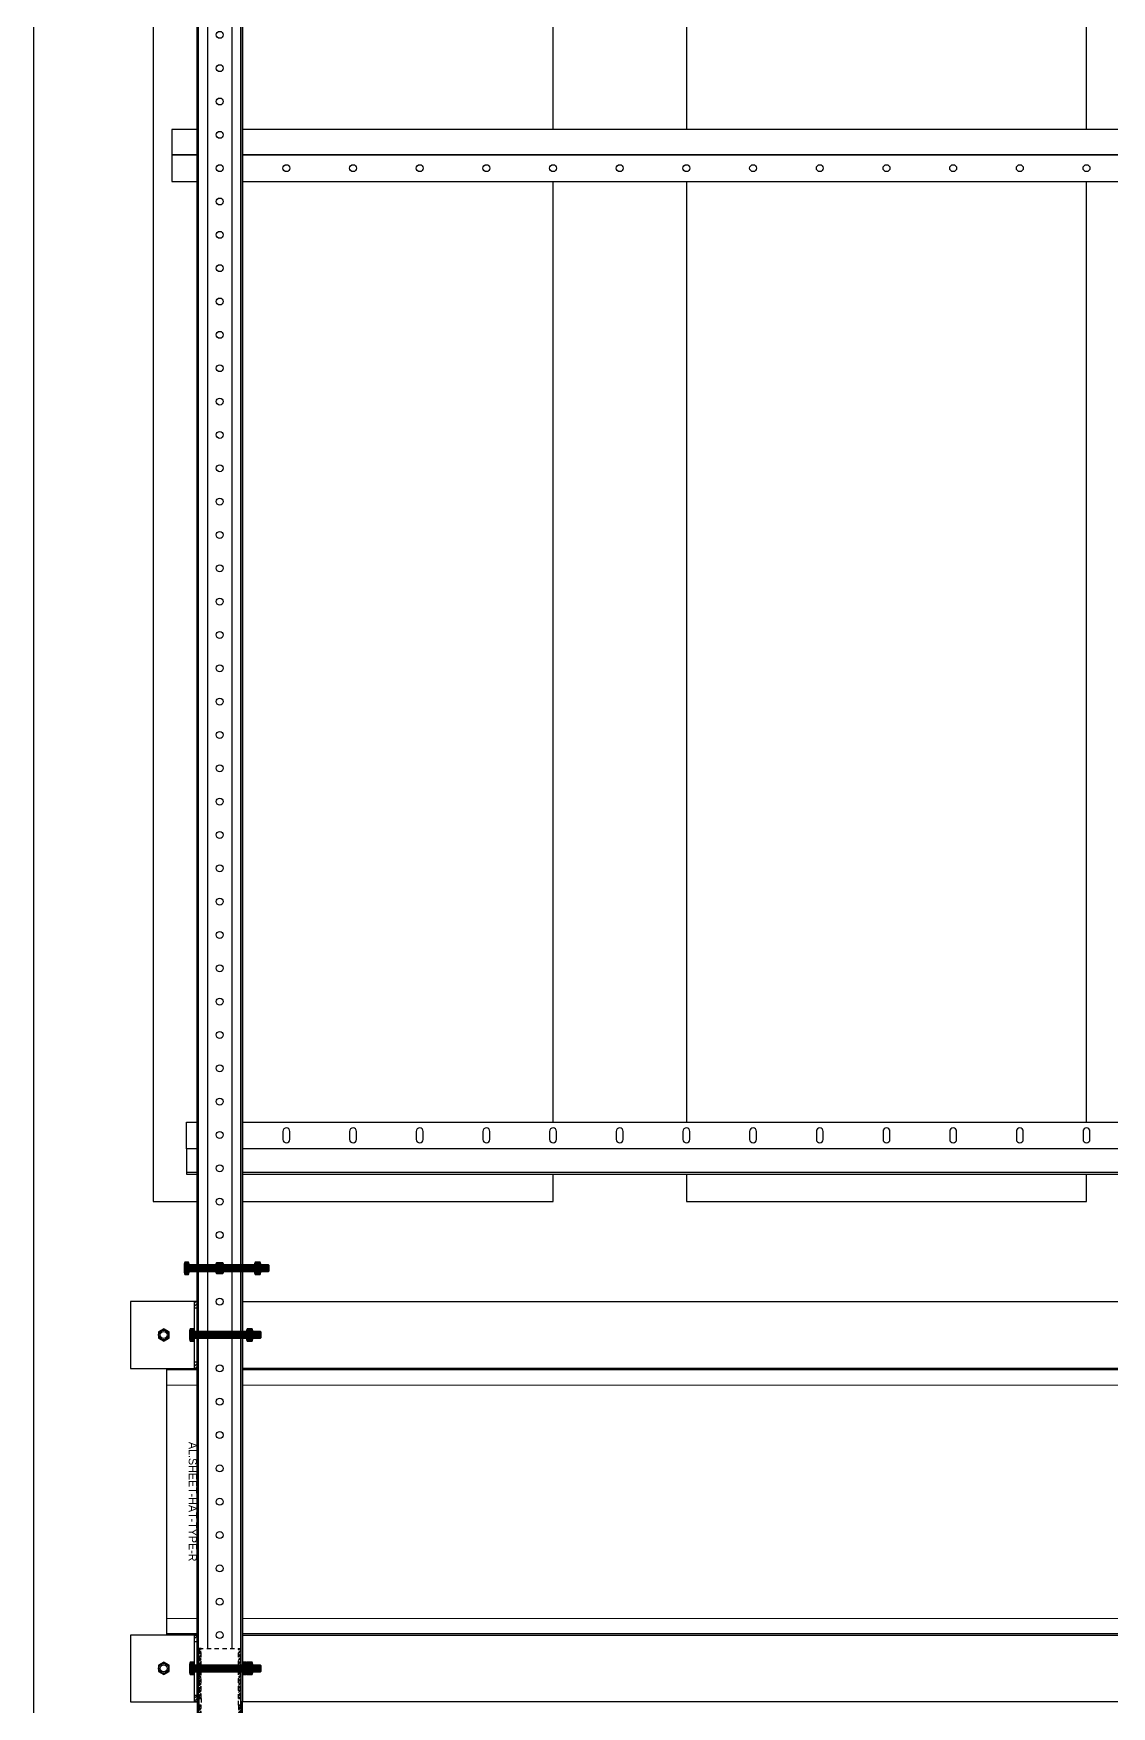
# Model space of a CAD drawing. Header units: millimetres. Extents: x -962357 to -591296, y -223672 to 59420.
# Drawn here: x -791820 to -791011, y -174598 to -173343 of the extents above; entities that cross this region are included whole.
import ezdxf
from ezdxf.enums import TextEntityAlignment as Align

# ---------------------------------------------------------------- set-up
doc = ezdxf.new("R2010")
doc.units = ezdxf.units.MM
doc.linetypes.add('TA_HL_000.90000', pattern=[5.85, 3.195, -2.655])
for name, color, linetype in [('000 - H A T C H', 8, 'Continuous'), ('000 - WIPEOUT', 250, 'Continuous'), ('001 - ASCESSORIES', 251, 'Continuous'), ('A04_TUBE SERIES', 2, 'Continuous'), ('A11_ALU.SOLID SHEET', 2, 'Continuous')]:
    doc.layers.add(name, color=color, linetype=linetype)
doc.layers.add('A-GLAZ-CURT', color=2, linetype='Continuous', lineweight=9)
pattern_1 = [(135, (45431.8018, -77824.1695), (-1.325825215, -1.325825215), []), (135, (45431.8018, -77823.2856), (-1.325825215, -1.325825215), [])]
pattern_2 = [(110, (-0.5, 0), (-0.939693, -0.34202), []), (110, (-0.2012, 0.6409), (-0.939693, -0.34202), [1.25, -0.25, 0, -0.25])]

# ---------------------------------------------------------------- blocks, each defined once
blk = doc.blocks.new('*U4634')
at = {"layer": 'A11_ALU.SOLID SHEET', "color": 0}
blk.add_lwpolyline([(1290, -98.8), (1290, 98.8), (0, 98.8), (0, -98.8)], close=True, dxfattribs=at)
at = {"layer": 'Defpoints', "color": 250}
blk.add_point((0, 0), dxfattribs=at)
blk.add_text('AL.SHEET-HAT-TYPE-R', height=6, rotation=270, dxfattribs=at).set_placement((15, 0), align=Align.BOTTOM_CENTER)
blk = doc.blocks.new('*U4637')
blk.add_attdef('EXTR.OVL-LENGTH_', (-25, -59.1), '', height=5)
blk.add_wipeout([(-25, 0), (25, 0), (25, 7015), (-25, 7015)]).dxf.layer = '000 - WIPEOUT'
at = {"layer": 'A04_TUBE SERIES', "color": 0}
blk.add_lwpolyline([(-25, 0), (25, 0), (25, 7015), (-25, 7015)], close=True, dxfattribs=at)
blk = doc.blocks.new('*U4870')
at = {"color": 3}
for points in [[(-875, 950), (875, 950), (875, 650), (-875, 650)], [(-875, 550), (875, 550), (875, 250), (-875, 250)]]:
    blk.add_wipeout(points, dxfattribs=at).dxf.layer = '000 - WIPEOUT'
at = {"layer": 'A11_ALU.SOLID SHEET', "color": 0, "linetype": 'ByBlock'}
for points in [[(-875, 650), (875, 650), (875, 950), (-875, 950)], [(-875, 250), (875, 250), (875, 550), (-875, 550)]]:
    blk.add_lwpolyline(points, close=True, dxfattribs=at)
blk = doc.blocks.new('*U4896')
at = {"linetype": 'ByBlock'}
blk.add_wipeout([(3500, 0), (2400, 0), (2400, 39), (3500, 39)], dxfattribs=at).dxf.layer = '001 - ASCESSORIES'
at = {"color": 1, "linetype": 'ByBlock'}
blk.add_lwpolyline([(2400, 20), (3500, 20), (3500, 39), (2400, 39)], close=True, dxfattribs=at)
for points in [[(2827.6, 7), (2827.6, 13, 1), (2822.4, 13), (2822.4, 7, 1)], [(2877.6, 7), (2877.6, 13, 1), (2872.4, 13), (2872.4, 7, 1)], [(2927.6, 7), (2927.6, 13, 1), (2922.4, 13), (2922.4, 7, 1)], [(2977.6, 7), (2977.6, 13, 1), (2972.4, 13), (2972.4, 7, 1)], [(3027.6, 7), (3027.6, 13, 1), (3022.4, 13), (3022.4, 7, 1)], [(3077.6, 7), (3077.6, 13, 1), (3072.4, 13), (3072.4, 7, 1)], [(3127.6, 7), (3127.6, 13, 1), (3122.4, 13), (3122.4, 7, 1)], [(3177.6, 7), (3177.6, 13, 1), (3172.4, 13), (3172.4, 7, 1)], [(3227.6, 7), (3227.6, 13, 1), (3222.4, 13), (3222.4, 7, 1)], [(3277.6, 7), (3277.6, 13, 1), (3272.4, 13), (3272.4, 7, 1)], [(3327.6, 7), (3327.6, 13, 1), (3322.4, 13), (3322.4, 7, 1)], [(3377.6, 7), (3377.6, 13, 1), (3372.4, 13), (3372.4, 7, 1)], [(3427.6, 7), (3427.6, 13, 1), (3422.4, 13), (3422.4, 7, 1)], [(3477.6, 7), (3477.6, 13, 1), (3472.4, 13), (3472.4, 7, 1)]]:
    blk.add_lwpolyline(points, format="xyb", close=True, dxfattribs=at)
at = {"layer": '001 - ASCESSORIES'}
blk.add_lwpolyline([(2400, 37.8), (3500, 37.8), (3500, 39), (2400, 39)], close=True, dxfattribs=at)
at = {"layer": '001 - ASCESSORIES', "color": 1, "linetype": 'ByBlock'}
blk.add_lwpolyline([(3500, 0), (2400, 0), (2400, 20), (3500, 20)], close=True, dxfattribs=at)
blk = doc.blocks.new('*U4897')
at = {"linetype": 'ByBlock'}
blk.add_wipeout([(2400, -39), (3536, -39), (3536, 0), (2400, 0)], dxfattribs=at).dxf.layer = '000 - WIPEOUT'
at = {"layer": '001 - ASCESSORIES', "color": 1, "linetype": 'ByBlock'}
blk.add_lwpolyline([(3536, 0), (2400, 0), (2400, -20), (3536, -20)], close=True, dxfattribs=at)
at = {"layer": '001 - ASCESSORIES', "linetype": 'ByBlock'}
blk.add_lwpolyline([(3536, -20), (2400, -20), (2400, -39), (3536, -39)], close=True, dxfattribs=at)
for centre in [(2850, -10), (2900, -10), (2950, -10), (3000, -10), (3050, -10), (3100, -10), (3150, -10), (3200, -10), (3250, -10), (3300, -10), (3350, -10), (3400, -10), (3450, -10)]:
    blk.add_circle(centre, 2.6, dxfattribs=at)
blk = doc.blocks.new('000 - ASSCESSORIES_FAMELINE_GALV.BRACKET_FITTING_U-PROFILE_CC-01_TOP_VIEW')
at = {"color": 6}
blk.add_wipeout([(1500, -17), (-1500, -17), (-1500, 17), (1500, 17)], dxfattribs=at).dxf.layer = '000 - WIPEOUT'
at = {"layer": '001 - ASCESSORIES', "color": 0, "linetype": 'ByBlock'}
for p, q in [((1500, 15.8), (-1500, 15.8)), ((1500, -15.8), (-1500, -15.8))]:
    blk.add_line(p, q, dxfattribs=at)
at = {"layer": '001 - ASCESSORIES', "color": 1}
blk.add_lwpolyline([(1500, 17), (1500, -17), (-1500, -17), (-1500, 17)], close=True, dxfattribs=at)
at = {"layer": '001 - ASCESSORIES', "color": 0, "linetype": 'ByBlock'}
for points in [[(-1500, 17), (-1500, 9), (1500, 9), (1500, 17)], [(-1500, -9), (-1500, -17), (1500, -17), (1500, -9)]]:
    blk.add_lwpolyline(points, close=True, dxfattribs=at)
at = {"layer": '001 - ASCESSORIES', "color": 1, "linetype": 'Continuous'}
for centre in [(250, 0), (275, 0), (300, 0), (325, 0), (350, 0), (375, 0), (400, 0), (425, 0), (450, 0), (475, 0), (500, 0), (525, 0), (550, 0), (575, 0), (600, 0), (625, 0), (650, 0), (675, 0), (700, 0), (725, 0), (750, 0), (775, 0), (800, 0), (825, 0), (850, 0), (875, 0), (900, 0), (925, 0), (950, 0), (975, 0), (1000, 0), (1025, 0), (1050, 0), (1075, 0), (1100, 0), (1125, 0), (1150, 0), (1175, 0), (1200, 0), (1225, 0), (1250, 0), (1275, 0), (1300, 0), (1325, 0), (1350, 0), (1375, 0), (1400, 0), (1425, 0), (1450, 0), (1475, 0), (1500, 0)]:
    blk.add_circle(centre, 2.6, dxfattribs=at)
blk = doc.blocks.new('000 - ASSCESSORIES_FAMELINE_GALV._SPICE-FOR_CC-01_TOP_VIEW')
blk.add_wipeout([(-40, 15.5), (40, 15.5), (40, -15.5), (-40, -15.5)]).dxf.layer = '000 - WIPEOUT'
at = {"layer": '000 - H A T C H'}
h = blk.add_hatch(dxfattribs=at)
h.set_pattern_fill('ANSI32', color=8, scale=5, angle=90)
h.set_pattern_definition(pattern_1)
h.paths.add_polyline_path([(-27.5, 14), (-27.5, 15.5), (-40, 15.5), (-40, 14)])
h.paths.add_polyline_path([(-2.5, 14), (-2.5, 15.5), (-22.5, 15.5), (-22.5, 14)])
h.paths.add_polyline_path([(27.5, 15.5), (27.5, 14), (40, 14), (40, 15.5)])
h.paths.add_polyline_path([(22.5, 14), (22.5, 15.5), (2.5, 15.5), (2.5, 14)])
h = blk.add_hatch(dxfattribs=at)
h.set_pattern_fill('ANSI32', color=8, scale=5, angle=90)
h.set_pattern_definition(pattern_1)
h.paths.add_polyline_path([(-27.5, -15.5), (-27.5, -14), (-40, -14), (-40, -15.5)])
h.paths.add_polyline_path([(-2.5, -15.5), (-2.5, -14), (-22.5, -14), (-22.5, -15.5)])
h.paths.add_polyline_path([(27.5, -14), (27.5, -15.5), (40, -15.5), (40, -14)])
h.paths.add_polyline_path([(22.5, -15.5), (22.5, -14), (2.5, -14), (2.5, -15.5)])
at = {"layer": '001 - ASCESSORIES', "color": 0, "linetype": 'ByBlock'}
for points in [[(-40, 15.5), (40, 15.5), (40, -15.5), (-40, -15.5)], [(-27.5, 14), (-27.5, 15.5), (-40, 15.5), (-40, 14)], [(-27.5, 15.5), (-22.5, 15.5), (-22.5, 14), (-27.5, 14)], [(-2.5, 14), (-2.5, 15.5), (-22.5, 15.5), (-22.5, 14)], [(-2.5, 15.5), (2.5, 15.5), (2.5, 14), (-2.5, 14)], [(22.5, 14), (22.5, 15.5), (2.5, 15.5), (2.5, 14)], [(22.5, 15.5), (27.5, 15.5), (27.5, 14), (22.5, 14)], [(27.5, 15.5), (27.5, 14), (40, 14), (40, 15.5)], [(-27.5, -15.5), (-27.5, -14), (-40, -14), (-40, -15.5)], [(-27.5, -14), (-22.5, -14), (-22.5, -15.5), (-27.5, -15.5)], [(-2.5, -15.5), (-2.5, -14), (-22.5, -14), (-22.5, -15.5)], [(-2.5, -14), (2.5, -14), (2.5, -15.5), (-2.5, -15.5)], [(2.5, -14), (22.5, -14), (22.5, -15.5), (2.5, -15.5)], [(22.5, -14), (27.5, -14), (27.5, -15.5), (22.5, -15.5)], [(27.5, -14), (40, -14), (40, -15.5), (27.5, -15.5)]]:
    blk.add_lwpolyline(points, close=True, dxfattribs=at)
blk = doc.blocks.new('*U4733')
at = {"layer": '001 - ASCESSORIES', "color": 0, "linetype": 'ByBlock', "rotation": 90}
blk.add_blockref('000 - ASSCESSORIES_FAMELINE_GALV._SPICE-FOR_CC-01_TOP_VIEW', (0, 0), dxfattribs=at)
blk = doc.blocks.new('*U4662')
at = {"color": 1}
for p, q in [((-3.5, 4.5), (3.5, 4.5)), ((-3.5, 0), (3.5, 0))]:
    blk.add_line(p, q, dxfattribs=at)
at = {"color": 0}
for points in [[(-2.3, 4.2, 0.249893), (-4.6, 4.2), (-4.6, 0.3, 0.249893), (-2.3, 0.3)], [(2.3, 4.2, 0.062422), (0, 4.5, 0.062422), (-2.3, 4.2), (-2.3, 0.3, 0.061692), (0, 0, 0.061692), (2.3, 0.3)], [(4.6, 4.2, 0.249893), (2.3, 4.2), (2.3, 0.3, 0.249893), (4.6, 0.3)]]:
    blk.add_lwpolyline(points, format="xyb", close=True, dxfattribs=at)
blk = doc.blocks.new('*U4707')
at = {"layer": '000 - H A T C H'}
h = blk.add_hatch(color=250, dxfattribs=at)
h.dxf.hatch_style = 1
edge = h.paths.add_edge_path()
edge.add_line((0.3, 4.6), (4.2, 4.6))
edge.add_arc((2, 3.5), 2.45, 0, 28.0609, ccw=False)
edge.add_line((4.5, 3.5), (4.5, 0))
edge.add_arc((-4.9, 0), 9.36, -0.0239, 0.0239, ccw=False)
edge.add_line((4.5, 0), (4.5, 0))
edge.add_arc((-4.9, 0), 9.36, -0.0239, 0.0239, ccw=False)
edge.add_line((4.5, 0), (4.5, -3.5))
edge.add_arc((2, -3.5), 2.45, -28.0609, 0, ccw=False)
edge.add_line((4.2, -4.6), (0.3, -4.6))
edge.add_arc((2.5, -3.5), 2.45, 180, 208.0609, ccw=False)
edge.add_line((0, -3.5), (0, 3.5))
edge.add_arc((2.5, 3.5), 2.45, 151.9391, 180, ccw=False)
at = {"layer": '001 - ASCESSORIES', "color": 0, "rotation": 270}
blk.add_blockref('*U4662', (0, 0), dxfattribs=at)
blk = doc.blocks.new('*U4682')
at = {"color": 1}
for p, q in [((-3.5, 3.5), (3.5, 3.5)), ((-3.5, 0), (3.5, 0))]:
    blk.add_line(p, q, dxfattribs=at)
at = {"color": 0}
for points in [[(-2.3, 3.2, 0.249855), (-4.6, 3.2), (-4.6, 0.3, 0.249855), (-2.3, 0.3)], [(2.3, 3.2, 0.062432), (0, 3.5, 0.062432), (-2.3, 3.2), (-2.3, 0.3, 0.061701), (0, 0, 0.061701), (2.3, 0.3)], [(4.6, 3.2, 0.249855), (2.3, 3.2), (2.3, 0.3, 0.249855), (4.6, 0.3)]]:
    blk.add_lwpolyline(points, format="xyb", close=True, dxfattribs=at)
blk = doc.blocks.new('*U4693')
at = {"layer": '000 - H A T C H'}
h = blk.add_hatch(dxfattribs=at)
h.set_pattern_fill('ANSI35', color=8, scale=4, angle=65)
h.set_pattern_definition(pattern_2)
h.paths.add_polyline_path([(0, -2.5), (44.5, -2.5), (44.5, 2.5), (0, 2.5)])
at = {"color": 8}
blk.add_line((44.5, -2.5), (44.5, 2.5), dxfattribs=at)
at = {"color": 1}
blk.add_lwpolyline([(44.5, 2.5), (0, 2.5), (0, -2.5), (44.5, -2.5), (45, -2), (45, 2)], close=True, dxfattribs=at)
blk = doc.blocks.new('*U4734')
at = {"layer": '000 - H A T C H'}
h = blk.add_hatch(color=250, dxfattribs=at)
h.dxf.hatch_style = 1
edge = h.paths.add_edge_path()
edge.add_line((-0.3, -4.6), (-3.2, -4.6))
edge.add_arc((-1, -3.5), 2.45, 180, 208.0569, ccw=False)
edge.add_line((-3.5, -3.5), (-3.5, 0))
edge.add_arc((5.9, 0), 9.36, 179.9761, 180.0239, ccw=False)
edge.add_line((-3.5, 0), (-3.5, 0))
edge.add_arc((5.9, 0), 9.36, 179.9761, 180.0239, ccw=False)
edge.add_line((-3.5, 0), (-3.5, 3.5))
edge.add_arc((-1, 3.5), 2.45, 151.9431, 180, ccw=False)
edge.add_line((-3.2, 4.6), (-0.3, 4.6))
edge.add_arc((-2.5, 3.5), 2.45, 360, 388.0569, ccw=False)
edge.add_line((0, 3.5), (0, -3.5))
edge.add_arc((-2.5, -3.5), 2.45, 331.9431, 360, ccw=False)
blk.add_blockref('*U4693', (0, 0))
at = {"layer": '001 - ASCESSORIES', "rotation": 90}
blk.add_blockref('*U4682', (0, 0), dxfattribs=at)
blk = doc.blocks.new('*U4735')
at = {"layer": '001 - ASCESSORIES', "rotation": 270}
for name, p in [('*U4734', (0, 0)), ('*U4707', (0, -37.2))]:
    blk.add_blockref(name, p, dxfattribs=at)
blk = doc.blocks.new('*U4907')
at = {"layer": '001 - ASCESSORIES'}
blk.add_lwpolyline([(2020, 17), (1500, 17), (1500, -17), (2020, -17)], close=True, dxfattribs=at)
at = {"layer": '001 - ASCESSORIES', "color": 0}
blk.add_lwpolyline([(2020, 16.2), (1500, 16.2), (1500, -16.2), (2020, -16.2)], close=True, dxfattribs=at)
at = {"layer": '001 - ASCESSORIES', "color": 0, "linetype": 'ByBlock'}
blk.add_blockref('000 - ASSCESSORIES_FAMELINE_GALV.BRACKET_FITTING_U-PROFILE_CC-01_TOP_VIEW', (0, 0), dxfattribs=at)
at = {"layer": '001 - ASCESSORIES', "linetype": 'TA_HL_000.90000', "rotation": 90}
blk.add_blockref('*U4733', (1500, 0), dxfattribs=at)
blk.add_blockref('*U4735', (1475, 17))
blk = doc.blocks.new('*U4663')
at = {"layer": '001 - ASCESSORIES', "color": 0}
blk.add_lwpolyline([(4.6, 0), (2.3, 4), (-2.3, 4), (-4.6, 0), (-2.3, -4), (2.3, -4)], close=True, dxfattribs=at)
at = {"layer": '001 - ASCESSORIES', "color": 8}
blk.add_circle((0, 0), 3.85, dxfattribs=at)
at = {"layer": '001 - ASCESSORIES', "color": 0}
blk.add_circle((0, 0), 2.6, dxfattribs=at)
blk = doc.blocks.new('*U4664')
at = {"layer": '000 - H A T C H'}
h = blk.add_hatch(color=250, dxfattribs=at)
h.dxf.hatch_style = 1
h.paths.add_polyline_path([(4, -2.3), (4, 2.3), (0, 4.6), (-4, 2.3), (-4, -2.3), (0, -4.6)])
h.paths.add_polyline_path([(0, -2.6, -1), (0, 2.6, -1)], flags=16)
at = {"layer": '001 - ASCESSORIES', "color": 0, "rotation": 270}
blk.add_blockref('*U4663', (0, 0), dxfattribs=at)
blk = doc.blocks.new('*U4696')
at = {"layer": '000 - H A T C H'}
h = blk.add_hatch(dxfattribs=at)
h.set_pattern_fill('ANSI35', color=8, scale=4, angle=65)
h.set_pattern_definition(pattern_2)
h.paths.add_polyline_path([(0, -2.5), (59.5, -2.5), (59.5, 2.5), (0, 2.5)])
at = {"color": 8}
blk.add_line((59.5, -2.5), (59.5, 2.5), dxfattribs=at)
at = {"color": 1}
blk.add_lwpolyline([(59.5, 2.5), (0, 2.5), (0, -2.5), (59.5, -2.5), (60, -2), (60, 2)], close=True, dxfattribs=at)
blk = doc.blocks.new('*U4748')
at = {"layer": '000 - H A T C H'}
h = blk.add_hatch(color=250, dxfattribs=at)
h.dxf.hatch_style = 1
edge = h.paths.add_edge_path()
edge.add_line((-0.3, -4.6), (-3.2, -4.6))
edge.add_arc((-1, -3.5), 2.45, 180, 208.0569, ccw=False)
edge.add_line((-3.5, -3.5), (-3.5, 0))
edge.add_arc((5.9, 0), 9.36, 179.9761, 180.0239, ccw=False)
edge.add_line((-3.5, 0), (-3.5, 0))
edge.add_arc((5.9, 0), 9.36, 179.9761, 180.0239, ccw=False)
edge.add_line((-3.5, 0), (-3.5, 3.5))
edge.add_arc((-1, 3.5), 2.45, 151.9431, 180, ccw=False)
edge.add_line((-3.2, 4.6), (-0.3, 4.6))
edge.add_arc((-2.5, 3.5), 2.45, 360, 388.0569, ccw=False)
edge.add_line((0, 3.5), (0, -3.5))
edge.add_arc((-2.5, -3.5), 2.45, 331.9431, 360, ccw=False)
blk.add_blockref('*U4696', (0, 0))
at = {"layer": '001 - ASCESSORIES', "rotation": 90}
blk.add_blockref('*U4682', (0, 0), dxfattribs=at)
blk = doc.blocks.new('*U4821')
at = {"layer": '001 - ASCESSORIES'}
blk.add_blockref('*U4748', (-23, 0), dxfattribs=at)
at = {"layer": '001 - ASCESSORIES', "color": 2}
for rotation in [90, 90, 270, 270]:
    blk.add_blockref('*U4664', (0, 0), dxfattribs=dict(at, rotation=rotation))
at = {"layer": '001 - ASCESSORIES', "color": 1}
blk.add_blockref('*U4707', (26.2, 0), dxfattribs=at)
blk = doc.blocks.new('000 - ASSCESSORIES_FAMELINE_AL.EXTR._L-PROFILE_50x68mm._non-code_TOP_VIEW')
blk.add_wipeout([(-50, -25), (0, -25), (0, 25), (-50, 25)]).dxf.layer = '000 - WIPEOUT'
at = {"layer": '000 - H A T C H'}
h = blk.add_hatch(dxfattribs=at)
h.set_pattern_fill('ANSI32', color=8, scale=0.5)
h.set_pattern_definition([(45, (-14193.569, 11847.092), (-3.367596, 3.367596), []), (45, (-14191.324, 11847.092), (-3.367596, 3.367596), [])])
h.paths.add_polyline_path([(-2, 20), (0, 20), (0, 25), (-2, 25)])
h.paths.add_polyline_path([(0, -20), (-2, -20), (-2, -25), (0, -25)])
at = {"layer": '001 - ASCESSORIES', "color": 0}
for p, q in [((0, 20), (-2, 20)), ((-2, -20), (0, -20))]:
    blk.add_line(p, q, dxfattribs=at)
at = {"layer": '001 - ASCESSORIES', "color": 1}
blk.add_line((-2, -20), (-2, 20), dxfattribs=at)
at = {"layer": '001 - ASCESSORIES'}
blk.add_lwpolyline([(-50, -25), (0, -25), (0, 25), (-50, 25)], close=True, dxfattribs=at)
at = {"layer": '001 - ASCESSORIES', "color": 0}
for points in [[(-2, 25), (0, 25), (0, 20), (-2, 20)], [(-2, -20), (0, -20), (0, -25), (-2, -25)]]:
    blk.add_lwpolyline(points, close=True, dxfattribs=at)
at = {"layer": '001 - ASCESSORIES', "color": 1}
blk.add_circle((-25, 0), 2.6, dxfattribs=at)
blk = doc.blocks.new('*U4738')
at = {"layer": '001 - ASCESSORIES', "color": 0}
blk.add_blockref('000 - ASSCESSORIES_FAMELINE_AL.EXTR._L-PROFILE_50x68mm._non-code_TOP_VIEW', (0, 0), dxfattribs=at)
blk = doc.blocks.new('*U4683')
blk.add_circle((0, 0), 3.66)
at = {"layer": '001 - ASCESSORIES', "color": 0}
blk.add_lwpolyline([(4.6, 0), (2.3, 4), (-2.3, 4), (-4.6, 0), (-2.3, -4), (2.3, -4)], close=True, dxfattribs=at)
at = {"layer": '001 - ASCESSORIES', "color": 8}
blk.add_circle((0, 0), 3.85, dxfattribs=at)
blk = doc.blocks.new('*U4715')
at = {"layer": '001 - ASCESSORIES', "rotation": 90}
blk.add_blockref('*U4683', (0, 0), dxfattribs=at)
blk = doc.blocks.new('*U4751')
at = {"layer": '001 - ASCESSORIES'}
blk.add_blockref('*U4715', (0, 0), dxfattribs=at)
blk = doc.blocks.new('*U4694')
at = {"layer": '000 - H A T C H'}
h = blk.add_hatch(dxfattribs=at)
h.set_pattern_fill('ANSI35', color=8, scale=4, angle=65)
h.set_pattern_definition(pattern_2)
h.paths.add_polyline_path([(0, -2.5), (49.5, -2.5), (49.5, 2.5), (0, 2.5)])
at = {"color": 8}
blk.add_line((49.5, -2.5), (49.5, 2.5), dxfattribs=at)
at = {"color": 1}
blk.add_lwpolyline([(49.5, 2.5), (0, 2.5), (0, -2.5), (49.5, -2.5), (50, -2), (50, 2)], close=True, dxfattribs=at)
blk = doc.blocks.new('*U4746')
at = {"layer": '000 - H A T C H'}
h = blk.add_hatch(color=250, dxfattribs=at)
h.dxf.hatch_style = 1
edge = h.paths.add_edge_path()
edge.add_line((-0.3, -4.6), (-3.2, -4.6))
edge.add_arc((-1, -3.5), 2.45, 180, 208.0569, ccw=False)
edge.add_line((-3.5, -3.5), (-3.5, 0))
edge.add_arc((5.9, 0), 9.36, 179.9761, 180.0239, ccw=False)
edge.add_line((-3.5, 0), (-3.5, 0))
edge.add_arc((5.9, 0), 9.36, 179.9761, 180.0239, ccw=False)
edge.add_line((-3.5, 0), (-3.5, 3.5))
edge.add_arc((-1, 3.5), 2.45, 151.9431, 180, ccw=False)
edge.add_line((-3.2, 4.6), (-0.3, 4.6))
edge.add_arc((-2.5, 3.5), 2.45, 360, 388.0569, ccw=False)
edge.add_line((0, 3.5), (0, -3.5))
edge.add_arc((-2.5, -3.5), 2.45, 331.9431, 360, ccw=False)
blk.add_blockref('*U4694', (0, 0))
at = {"layer": '001 - ASCESSORIES', "rotation": 90}
blk.add_blockref('*U4682', (0, 0), dxfattribs=at)
blk = doc.blocks.new('*U4752')
at = {"layer": '001 - ASCESSORIES'}
for name, p in [('*U4746', (0, 0)), ('*U4707', (39.2, 0))]:
    blk.add_blockref(name, p, dxfattribs=at)
blk = doc.blocks.new('*U4794')
at = {"color": 2}
blk.add_blockref('*U4738', (0, 0), dxfattribs=at)
for name, p in [('*U4751', (-25, 0)), ('*U4752', (-2, 0))]:
    blk.add_blockref(name, p)
blk = doc.blocks.new('*U4956')
blk.add_lwpolyline([(-35296.6, 2495), (-44500, 2495), (-44500, 4315), (-47139.6, 4315), (-47139.6, 548), (-32660.4, 548), (-32660.4, 4315), (-35296.6, 4315)], close=True)
at = {"layer": 'A11_ALU.SOLID SHEET', "color": 1}
blk.add_blockref('*U4634', (-47040, 1330.5), dxfattribs=at)
at = {"layer": 'A04_TUBE SERIES', "color": 0, "linetype": 'ByBlock', "xscale": -1, "rotation": 90}
for p in [(-40025, 1455.5), (-40025, 1205.5)]:
    blk.add_blockref('*U4637', p, dxfattribs=at)
at = {"layer": 'A11_ALU.SOLID SHEET', "color": 0, "linetype": 'ByBlock', "rotation": 90}
blk.add_blockref('*U4870', (-46100, 2430.5), dxfattribs=at)
at = {"layer": '001 - ASCESSORIES', "linetype": 'ByBlock', "rotation": 180}
for name, p in [('*U4897', (-43500, 2320.5)), ('*U4896', (-43525, 1615.2))]:
    blk.add_blockref(name, p, dxfattribs=at)
blk.add_lwpolyline([(-39910, 2495), (-44500, 2495), (-44500, 4315), (-47139.6, 4315), (-47139.6, 548), (-39910, 548)], close=True)
at = {"layer": '001 - ASCESSORIES', "linetype": 'ByBlock', "rotation": 270}
blk.add_blockref('*U4907', (-47000, 2680.5), dxfattribs=at)
at = {"layer": '001 - ASCESSORIES', "linetype": 'ByBlock'}
for name, p in [('*U4821', (-47000, 1505.5)), ('*U4821', (-47000, 1505.5)), ('*U4794', (-47017, 1455.5)), ('*U4794', (-47017, 1205.5))]:
    blk.add_blockref(name, p, dxfattribs=at)
blk = doc.blocks.new('DPA_CP_Metal Ceiling Panel1 - Horizontal with Gap-16055586-4160-01 UPPER PLATFORM LEVEL - REFLECTED CEILING PLAN')
at = {"layer": 'A-GLAZ-CURT'}
for p, q in [((-778732.4, 4774), (-778732.4, 5049)), ((-778732.4, 4774), (-778732.4, 5049)), ((-778732.4, 5049), (-777442.4, 5049)), ((-778732.4, 5049), (-777442.4, 5049)), ((-778732.4, 4774), (-778732.4, 5049)), ((-777442.4, 4774), (-777442.4, 5049)), ((-777442.4, 5049), (-777442.4, 4774)), ((-777442.4, 5049), (-777442.4, 4774)), ((-778732.4, 4999), (-777442.4, 4999)), ((-778732.4, 4824), (-777442.4, 4824)), ((-778732.4, 4774), (-777442.4, 4774)), ((-777442.4, 4774), (-778732.4, 4774)), ((-777442.4, 4774), (-778732.4, 4774))]:
    blk.add_line(p, q, dxfattribs=at)
blk = doc.blocks.new('*U441')
at = {"layer": 'A11_ALU.SOLID SHEET', "color": 0}
blk.add_lwpolyline([(1290, -98.8), (1290, 98.8), (0, 98.8), (0, -98.8)], close=True, dxfattribs=at)
at = {"layer": 'Defpoints', "color": 250}
blk.add_point((0, 0), dxfattribs=at)
blk.add_text('AL.SHEET-HAT-TYPE-R', height=6, rotation=270, dxfattribs=at).set_placement((15, 0), align=Align.BOTTOM_CENTER)
blk = doc.blocks.new('*U719')
blk.add_attdef('EXTR.OVL-LENGTH_', (-25, -59.1), '', height=5)
blk.add_wipeout([(-25, 0), (25, 0), (25, 7015), (-25, 7015)]).dxf.layer = '000 - WIPEOUT'
at = {"layer": 'A04_TUBE SERIES', "color": 0}
blk.add_lwpolyline([(-25, 0), (25, 0), (25, 7015), (-25, 7015)], close=True, dxfattribs=at)
blk = doc.blocks.new('*U703')
at = {"color": 3}
for points in [[(-875, 950), (875, 950), (875, 650), (-875, 650)], [(-875, 550), (875, 550), (875, 250), (-875, 250)]]:
    blk.add_wipeout(points, dxfattribs=at).dxf.layer = '000 - WIPEOUT'
at = {"layer": 'A11_ALU.SOLID SHEET', "color": 0, "linetype": 'ByBlock'}
for points in [[(-875, 650), (875, 650), (875, 950), (-875, 950)], [(-875, 250), (875, 250), (875, 550), (-875, 550)]]:
    blk.add_lwpolyline(points, close=True, dxfattribs=at)
blk = doc.blocks.new('*U500')
at = {"linetype": 'ByBlock'}
blk.add_wipeout([(3500, 0), (2400, 0), (2400, 39), (3500, 39)], dxfattribs=at).dxf.layer = '001 - ASCESSORIES'
at = {"color": 1, "linetype": 'ByBlock'}
blk.add_lwpolyline([(2400, 20), (3500, 20), (3500, 39), (2400, 39)], close=True, dxfattribs=at)
for points in [[(2827.6, 7), (2827.6, 13, 1), (2822.4, 13), (2822.4, 7, 1)], [(2877.6, 7), (2877.6, 13, 1), (2872.4, 13), (2872.4, 7, 1)], [(2927.6, 7), (2927.6, 13, 1), (2922.4, 13), (2922.4, 7, 1)], [(2977.6, 7), (2977.6, 13, 1), (2972.4, 13), (2972.4, 7, 1)], [(3027.6, 7), (3027.6, 13, 1), (3022.4, 13), (3022.4, 7, 1)], [(3077.6, 7), (3077.6, 13, 1), (3072.4, 13), (3072.4, 7, 1)], [(3127.6, 7), (3127.6, 13, 1), (3122.4, 13), (3122.4, 7, 1)], [(3177.6, 7), (3177.6, 13, 1), (3172.4, 13), (3172.4, 7, 1)], [(3227.6, 7), (3227.6, 13, 1), (3222.4, 13), (3222.4, 7, 1)], [(3277.6, 7), (3277.6, 13, 1), (3272.4, 13), (3272.4, 7, 1)], [(3327.6, 7), (3327.6, 13, 1), (3322.4, 13), (3322.4, 7, 1)], [(3377.6, 7), (3377.6, 13, 1), (3372.4, 13), (3372.4, 7, 1)], [(3427.6, 7), (3427.6, 13, 1), (3422.4, 13), (3422.4, 7, 1)], [(3477.6, 7), (3477.6, 13, 1), (3472.4, 13), (3472.4, 7, 1)]]:
    blk.add_lwpolyline(points, format="xyb", close=True, dxfattribs=at)
at = {"layer": '001 - ASCESSORIES'}
blk.add_lwpolyline([(2400, 37.8), (3500, 37.8), (3500, 39), (2400, 39)], close=True, dxfattribs=at)
at = {"layer": '001 - ASCESSORIES', "color": 1, "linetype": 'ByBlock'}
blk.add_lwpolyline([(3500, 0), (2400, 0), (2400, 20), (3500, 20)], close=True, dxfattribs=at)
blk = doc.blocks.new('*U501')
at = {"linetype": 'ByBlock'}
blk.add_wipeout([(2400, -39), (3536, -39), (3536, 0), (2400, 0)], dxfattribs=at).dxf.layer = '000 - WIPEOUT'
at = {"layer": '001 - ASCESSORIES', "color": 1, "linetype": 'ByBlock'}
blk.add_lwpolyline([(3536, 0), (2400, 0), (2400, -20), (3536, -20)], close=True, dxfattribs=at)
at = {"layer": '001 - ASCESSORIES', "linetype": 'ByBlock'}
blk.add_lwpolyline([(3536, -20), (2400, -20), (2400, -39), (3536, -39)], close=True, dxfattribs=at)
for centre in [(2850, -10), (2900, -10), (2950, -10), (3000, -10), (3050, -10), (3100, -10), (3150, -10), (3200, -10), (3250, -10), (3300, -10), (3350, -10), (3400, -10), (3450, -10)]:
    blk.add_circle(centre, 2.6, dxfattribs=at)
blk = doc.blocks.new('*U677')
at = {"layer": '001 - ASCESSORIES', "color": 0, "linetype": 'ByBlock', "rotation": 90}
blk.add_blockref('000 - ASSCESSORIES_FAMELINE_GALV._SPICE-FOR_CC-01_TOP_VIEW', (0, 0), dxfattribs=at)
blk = doc.blocks.new('*U349')
at = {"color": 1}
for p, q in [((-3.5, 4.5), (3.5, 4.5)), ((-3.5, 0), (3.5, 0))]:
    blk.add_line(p, q, dxfattribs=at)
at = {"color": 0}
for points in [[(-2.3, 4.2, 0.249893), (-4.6, 4.2), (-4.6, 0.3, 0.249893), (-2.3, 0.3)], [(2.3, 4.2, 0.062422), (0, 4.5, 0.062422), (-2.3, 4.2), (-2.3, 0.3, 0.061692), (0, 0, 0.061692), (2.3, 0.3)], [(4.6, 4.2, 0.249893), (2.3, 4.2), (2.3, 0.3, 0.249893), (4.6, 0.3)]]:
    blk.add_lwpolyline(points, format="xyb", close=True, dxfattribs=at)
blk = doc.blocks.new('*U667')
at = {"layer": '000 - H A T C H'}
h = blk.add_hatch(color=250, dxfattribs=at)
h.dxf.hatch_style = 1
edge = h.paths.add_edge_path()
edge.add_line((0.3, 4.6), (4.2, 4.6))
edge.add_arc((2, 3.5), 2.45, 0, 28.0609, ccw=False)
edge.add_line((4.5, 3.5), (4.5, 0))
edge.add_arc((-4.9, 0), 9.36, -0.0239, 0.0239, ccw=False)
edge.add_line((4.5, 0), (4.5, 0))
edge.add_arc((-4.9, 0), 9.36, -0.0239, 0.0239, ccw=False)
edge.add_line((4.5, 0), (4.5, -3.5))
edge.add_arc((2, -3.5), 2.45, -28.0609, 0, ccw=False)
edge.add_line((4.2, -4.6), (0.3, -4.6))
edge.add_arc((2.5, -3.5), 2.45, 180, 208.0609, ccw=False)
edge.add_line((0, -3.5), (0, 3.5))
edge.add_arc((2.5, 3.5), 2.45, 151.9391, 180, ccw=False)
at = {"layer": '001 - ASCESSORIES', "color": 0, "rotation": 270}
blk.add_blockref('*U349', (0, 0), dxfattribs=at)
blk = doc.blocks.new('*U351')
at = {"color": 1}
for p, q in [((-3.5, 3.5), (3.5, 3.5)), ((-3.5, 0), (3.5, 0))]:
    blk.add_line(p, q, dxfattribs=at)
at = {"color": 0}
for points in [[(-2.3, 3.2, 0.249855), (-4.6, 3.2), (-4.6, 0.3, 0.249855), (-2.3, 0.3)], [(2.3, 3.2, 0.062432), (0, 3.5, 0.062432), (-2.3, 3.2), (-2.3, 0.3, 0.061701), (0, 0, 0.061701), (2.3, 0.3)], [(4.6, 3.2, 0.249855), (2.3, 3.2), (2.3, 0.3, 0.249855), (4.6, 0.3)]]:
    blk.add_lwpolyline(points, format="xyb", close=True, dxfattribs=at)
blk = doc.blocks.new('*U362')
at = {"layer": '000 - H A T C H'}
h = blk.add_hatch(dxfattribs=at)
h.set_pattern_fill('ANSI35', color=8, scale=4, angle=65)
h.set_pattern_definition(pattern_2)
h.paths.add_polyline_path([(0, -2.5), (44.5, -2.5), (44.5, 2.5), (0, 2.5)])
at = {"color": 8}
blk.add_line((44.5, -2.5), (44.5, 2.5), dxfattribs=at)
at = {"color": 1}
blk.add_lwpolyline([(44.5, 2.5), (0, 2.5), (0, -2.5), (44.5, -2.5), (45, -2), (45, 2)], close=True, dxfattribs=at)
blk = doc.blocks.new('*U675')
at = {"layer": '000 - H A T C H'}
h = blk.add_hatch(color=250, dxfattribs=at)
h.dxf.hatch_style = 1
edge = h.paths.add_edge_path()
edge.add_line((-0.3, -4.6), (-3.2, -4.6))
edge.add_arc((-1, -3.5), 2.45, 180, 208.0569, ccw=False)
edge.add_line((-3.5, -3.5), (-3.5, 0))
edge.add_arc((5.9, 0), 9.36, 179.9761, 180.0239, ccw=False)
edge.add_line((-3.5, 0), (-3.5, 0))
edge.add_arc((5.9, 0), 9.36, 179.9761, 180.0239, ccw=False)
edge.add_line((-3.5, 0), (-3.5, 3.5))
edge.add_arc((-1, 3.5), 2.45, 151.9431, 180, ccw=False)
edge.add_line((-3.2, 4.6), (-0.3, 4.6))
edge.add_arc((-2.5, 3.5), 2.45, 360, 388.0569, ccw=False)
edge.add_line((0, 3.5), (0, -3.5))
edge.add_arc((-2.5, -3.5), 2.45, 331.9431, 360, ccw=False)
blk.add_blockref('*U362', (0, 0))
at = {"layer": '001 - ASCESSORIES', "rotation": 90}
blk.add_blockref('*U351', (0, 0), dxfattribs=at)
blk = doc.blocks.new('*U678')
at = {"layer": '001 - ASCESSORIES', "rotation": 270}
for name, p in [('*U675', (0, 0)), ('*U667', (0, -37.2))]:
    blk.add_blockref(name, p, dxfattribs=at)
blk = doc.blocks.new('*U521')
at = {"layer": '001 - ASCESSORIES'}
blk.add_lwpolyline([(2020, 17), (1500, 17), (1500, -17), (2020, -17)], close=True, dxfattribs=at)
at = {"layer": '001 - ASCESSORIES', "color": 0}
blk.add_lwpolyline([(2020, 16.2), (1500, 16.2), (1500, -16.2), (2020, -16.2)], close=True, dxfattribs=at)
at = {"layer": '001 - ASCESSORIES', "color": 0, "linetype": 'ByBlock'}
blk.add_blockref('000 - ASSCESSORIES_FAMELINE_GALV.BRACKET_FITTING_U-PROFILE_CC-01_TOP_VIEW', (0, 0), dxfattribs=at)
at = {"layer": '001 - ASCESSORIES', "linetype": 'TA_HL_000.90000', "rotation": 90}
blk.add_blockref('*U677', (1500, 0), dxfattribs=at)
blk.add_blockref('*U678', (1475, 17))
blk = doc.blocks.new('*U350')
at = {"layer": '001 - ASCESSORIES', "color": 0}
blk.add_lwpolyline([(4.6, 0), (2.3, 4), (-2.3, 4), (-4.6, 0), (-2.3, -4), (2.3, -4)], close=True, dxfattribs=at)
at = {"layer": '001 - ASCESSORIES', "color": 8}
blk.add_circle((0, 0), 3.85, dxfattribs=at)
at = {"layer": '001 - ASCESSORIES', "color": 0}
blk.add_circle((0, 0), 2.6, dxfattribs=at)
blk = doc.blocks.new('*U671')
at = {"layer": '000 - H A T C H'}
h = blk.add_hatch(color=250, dxfattribs=at)
h.dxf.hatch_style = 1
h.paths.add_polyline_path([(4, -2.3), (4, 2.3), (0, 4.6), (-4, 2.3), (-4, -2.3), (0, -4.6)])
h.paths.add_polyline_path([(0, -2.6, -1), (0, 2.6, -1)], flags=16)
at = {"layer": '001 - ASCESSORIES', "color": 0, "rotation": 270}
blk.add_blockref('*U350', (0, 0), dxfattribs=at)
blk = doc.blocks.new('*U365')
at = {"layer": '000 - H A T C H'}
h = blk.add_hatch(dxfattribs=at)
h.set_pattern_fill('ANSI35', color=8, scale=4, angle=65)
h.set_pattern_definition(pattern_2)
h.paths.add_polyline_path([(0, -2.5), (59.5, -2.5), (59.5, 2.5), (0, 2.5)])
at = {"color": 8}
blk.add_line((59.5, -2.5), (59.5, 2.5), dxfattribs=at)
at = {"color": 1}
blk.add_lwpolyline([(59.5, 2.5), (0, 2.5), (0, -2.5), (59.5, -2.5), (60, -2), (60, 2)], close=True, dxfattribs=at)
blk = doc.blocks.new('*U583')
at = {"layer": '000 - H A T C H'}
h = blk.add_hatch(color=250, dxfattribs=at)
h.dxf.hatch_style = 1
edge = h.paths.add_edge_path()
edge.add_line((-0.3, -4.6), (-3.2, -4.6))
edge.add_arc((-1, -3.5), 2.45, 180, 208.0569, ccw=False)
edge.add_line((-3.5, -3.5), (-3.5, 0))
edge.add_arc((5.9, 0), 9.36, 179.9761, 180.0239, ccw=False)
edge.add_line((-3.5, 0), (-3.5, 0))
edge.add_arc((5.9, 0), 9.36, 179.9761, 180.0239, ccw=False)
edge.add_line((-3.5, 0), (-3.5, 3.5))
edge.add_arc((-1, 3.5), 2.45, 151.9431, 180, ccw=False)
edge.add_line((-3.2, 4.6), (-0.3, 4.6))
edge.add_arc((-2.5, 3.5), 2.45, 360, 388.0569, ccw=False)
edge.add_line((0, 3.5), (0, -3.5))
edge.add_arc((-2.5, -3.5), 2.45, 331.9431, 360, ccw=False)
blk.add_blockref('*U365', (0, 0))
at = {"layer": '001 - ASCESSORIES', "rotation": 90}
blk.add_blockref('*U351', (0, 0), dxfattribs=at)
blk = doc.blocks.new('*U686')
at = {"layer": '001 - ASCESSORIES'}
blk.add_blockref('*U583', (-23, 0), dxfattribs=at)
at = {"layer": '001 - ASCESSORIES', "color": 2}
for rotation in [90, 90, 270, 270]:
    blk.add_blockref('*U671', (0, 0), dxfattribs=dict(at, rotation=rotation))
at = {"layer": '001 - ASCESSORIES', "color": 1}
blk.add_blockref('*U667', (26.2, 0), dxfattribs=at)
blk = doc.blocks.new('*U573')
at = {"layer": '001 - ASCESSORIES', "color": 0}
blk.add_blockref('000 - ASSCESSORIES_FAMELINE_AL.EXTR._L-PROFILE_50x68mm._non-code_TOP_VIEW', (0, 0), dxfattribs=at)
blk = doc.blocks.new('*U352')
blk.add_circle((0, 0), 3.66)
at = {"layer": '001 - ASCESSORIES', "color": 0}
blk.add_lwpolyline([(4.6, 0), (2.3, 4), (-2.3, 4), (-4.6, 0), (-2.3, -4), (2.3, -4)], close=True, dxfattribs=at)
at = {"layer": '001 - ASCESSORIES', "color": 8}
blk.add_circle((0, 0), 3.85, dxfattribs=at)
blk = doc.blocks.new('*U662')
at = {"layer": '001 - ASCESSORIES', "rotation": 90}
blk.add_blockref('*U352', (0, 0), dxfattribs=at)
blk = doc.blocks.new('*U569')
at = {"layer": '001 - ASCESSORIES'}
blk.add_blockref('*U662', (0, 0), dxfattribs=at)
blk = doc.blocks.new('*U363')
at = {"layer": '000 - H A T C H'}
h = blk.add_hatch(dxfattribs=at)
h.set_pattern_fill('ANSI35', color=8, scale=4, angle=65)
h.set_pattern_definition(pattern_2)
h.paths.add_polyline_path([(0, -2.5), (49.5, -2.5), (49.5, 2.5), (0, 2.5)])
at = {"color": 8}
blk.add_line((49.5, -2.5), (49.5, 2.5), dxfattribs=at)
at = {"color": 1}
blk.add_lwpolyline([(49.5, 2.5), (0, 2.5), (0, -2.5), (49.5, -2.5), (50, -2), (50, 2)], close=True, dxfattribs=at)
blk = doc.blocks.new('*U584')
at = {"layer": '000 - H A T C H'}
h = blk.add_hatch(color=250, dxfattribs=at)
h.dxf.hatch_style = 1
edge = h.paths.add_edge_path()
edge.add_line((-0.3, -4.6), (-3.2, -4.6))
edge.add_arc((-1, -3.5), 2.45, 180, 208.0569, ccw=False)
edge.add_line((-3.5, -3.5), (-3.5, 0))
edge.add_arc((5.9, 0), 9.36, 179.9761, 180.0239, ccw=False)
edge.add_line((-3.5, 0), (-3.5, 0))
edge.add_arc((5.9, 0), 9.36, 179.9761, 180.0239, ccw=False)
edge.add_line((-3.5, 0), (-3.5, 3.5))
edge.add_arc((-1, 3.5), 2.45, 151.9431, 180, ccw=False)
edge.add_line((-3.2, 4.6), (-0.3, 4.6))
edge.add_arc((-2.5, 3.5), 2.45, 360, 388.0569, ccw=False)
edge.add_line((0, 3.5), (0, -3.5))
edge.add_arc((-2.5, -3.5), 2.45, 331.9431, 360, ccw=False)
blk.add_blockref('*U363', (0, 0))
at = {"layer": '001 - ASCESSORIES', "rotation": 90}
blk.add_blockref('*U351', (0, 0), dxfattribs=at)
blk = doc.blocks.new('*U680')
at = {"layer": '001 - ASCESSORIES'}
for name, p in [('*U584', (0, 0)), ('*U667', (39.2, 0))]:
    blk.add_blockref(name, p, dxfattribs=at)
blk = doc.blocks.new('*U681')
at = {"color": 2}
blk.add_blockref('*U573', (0, 0), dxfattribs=at)
for name, p in [('*U569', (-25, 0)), ('*U680', (-2, 0))]:
    blk.add_blockref(name, p)

msp = doc.modelspace()

# ---------------------------------------------------------------- block references
at = {"layer": 'A-GLAZ-CURT'}
msp.add_blockref('DPA_CP_Metal Ceiling Panel1 - Horizontal with Gap-16055586-4160-01 UPPER PLATFORM LEVEL - REFLECTED CEILING PLAN', (-12987.5, -179355.5), dxfattribs=at)

# ---------------------------------------------------------------- next in the draw order: block references
msp.add_blockref('*U4956', (-744680, -175774.4))

# ---------------------------------------------------------------- next in the draw order: linework, layer by layer
msp.add_lwpolyline([(-779976.6, -173279.4), (-789180, -173279.4), (-789180, -171459.4), (-791819.6, -171459.4), (-791819.6, -175226.4), (-777340.4, -175226.4), (-777340.4, -171459.4), (-779976.6, -171459.4)], close=True)

# ---------------------------------------------------------------- next in the draw order: block references
at = {"layer": 'A11_ALU.SOLID SHEET', "color": 1}
msp.add_blockref('*U441', (-791720, -174443.9), dxfattribs=at)

# ---------------------------------------------------------------- next in the draw order: block references
at = {"layer": 'A04_TUBE SERIES', "color": 0, "linetype": 'ByBlock', "xscale": -1, "rotation": 90}
for p in [(-784705, -174318.9), (-784705, -174568.9)]:
    msp.add_blockref('*U719', p, dxfattribs=at)
at = {"layer": 'A11_ALU.SOLID SHEET', "color": 0, "linetype": 'ByBlock', "rotation": 90}
msp.add_blockref('*U703', (-790780, -173343.9), dxfattribs=at)

# ---------------------------------------------------------------- next in the draw order: block references
at = {"layer": '001 - ASCESSORIES', "linetype": 'ByBlock', "rotation": 180}
for name, p in [('*U501', (-788180, -173453.9)), ('*U500', (-788205, -174159.2))]:
    msp.add_blockref(name, p, dxfattribs=at)

# ---------------------------------------------------------------- next in the draw order: linework, layer by layer
msp.add_lwpolyline([(-784590, -173279.4), (-789180, -173279.4), (-789180, -171459.4), (-791819.6, -171459.4), (-791819.6, -175226.4), (-784590, -175226.4)], close=True)

# ---------------------------------------------------------------- next in the draw order: block references
at = {"layer": '001 - ASCESSORIES', "linetype": 'ByBlock', "rotation": 270}
msp.add_blockref('*U521', (-791680, -173093.9), dxfattribs=at)

# ---------------------------------------------------------------- next in the draw order: block references
at = {"layer": '001 - ASCESSORIES', "linetype": 'ByBlock'}
for name, p in [('*U686', (-791680, -174268.9)), ('*U686', (-791680, -174268.9)), ('*U681', (-791697, -174318.9)), ('*U681', (-791697, -174568.9))]:
    msp.add_blockref(name, p, dxfattribs=at)

doc.saveas('drawing.dxf')
